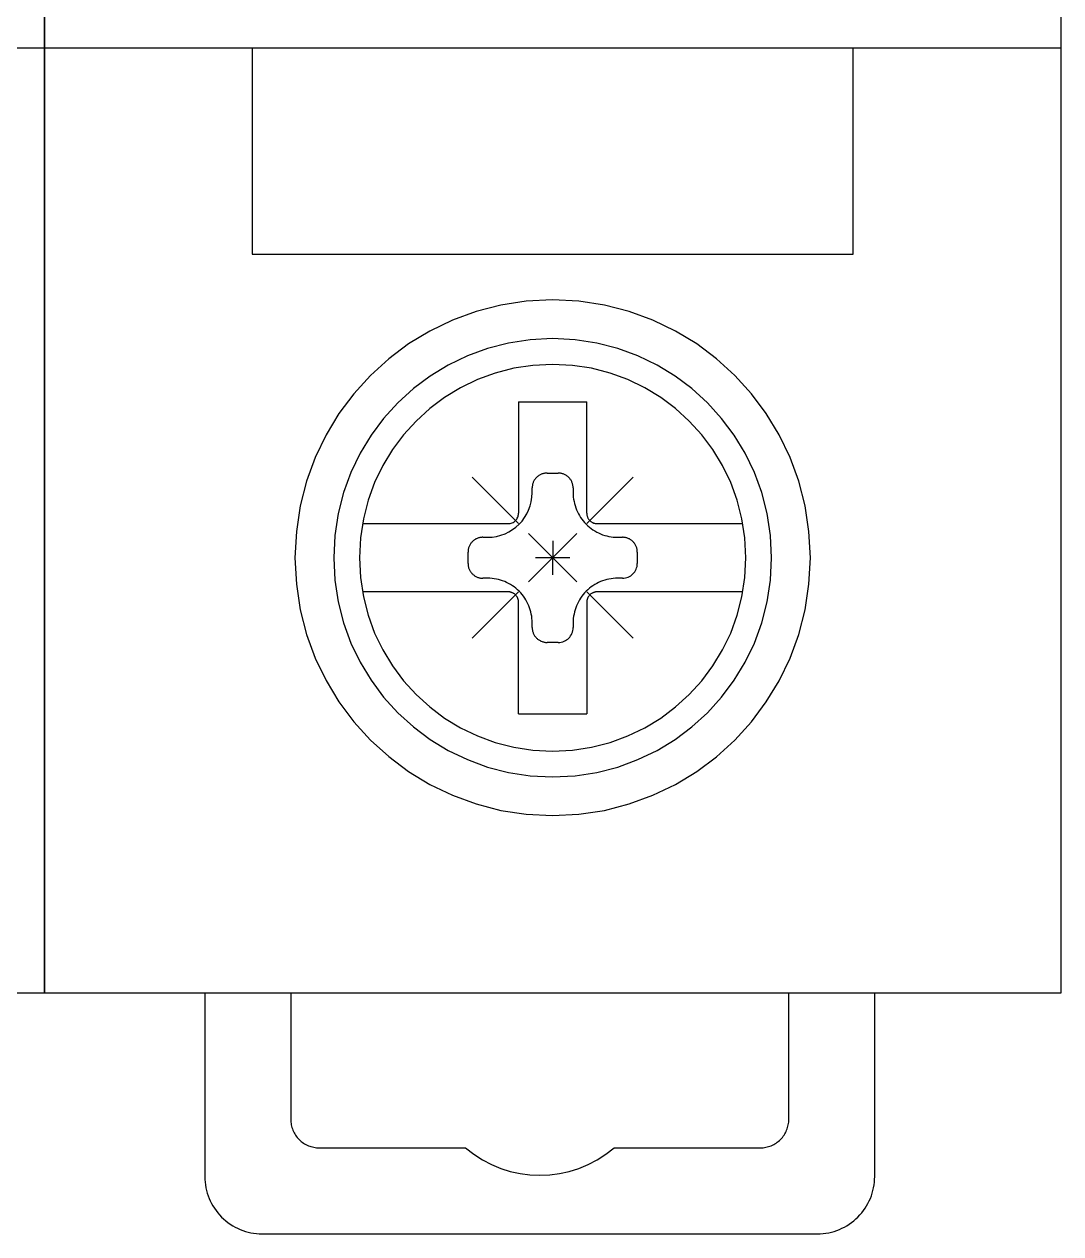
# Model space of a CAD drawing. Header units: millimetres. Extents: x 173893 to 258446, y -176540 to -123824.
# Drawn here: x 197213.62 to 197231.95, y -139324.39 to -139303.02 of the extents above; entities that cross this region are included whole.
import ezdxf

# ---------------------------------------------------------------- set-up
doc = ezdxf.new("R2010")
doc.units = ezdxf.units.MM
doc.header["$LTSCALE"] = 3

msp = doc.modelspace()

# ---------------------------------------------------------------- linework, layer by layer
for p, q in [((197213.981, -139240.659), (197213.981, -139320.141)), ((197213.981, -139320.141), (197213.981, -139240.659)), ((197231.953, -139240.659), (197231.953, -139320.141)), ((197196.009, -139303.435), (197213.981, -139303.435)), ((197213.981, -139303.435), (197231.953, -139303.435)), ((197217.652, -139303.435), (197217.652, -139307.08)), ((197228.283, -139307.08), (197228.283, -139303.435)), ((197217.652, -139307.08), (197228.283, -139307.08)), ((197222.049, -139307.982), (197221.612, -139308.094)), ((197222.501, -139307.913), (197222.049, -139307.982)), ((197222.967, -139307.89), (197222.501, -139307.913)), ((197223.433, -139307.913), (197222.967, -139307.89)), ((197222.967, -139307.89), (197222.967, -139307.89)), ((197223.886, -139307.982), (197223.433, -139307.913)), ((197224.322, -139308.094), (197223.886, -139307.982)), ((197221.612, -139308.094), (197221.194, -139308.248)), ((197224.741, -139308.248), (197224.322, -139308.094)), ((197220.795, -139308.439), (197220.42, -139308.668)), ((197221.194, -139308.248), (197220.795, -139308.439)), ((197225.139, -139308.439), (197224.741, -139308.248)), ((197225.515, -139308.668), (197225.139, -139308.439)), ((197222.187, -139308.652), (197221.816, -139308.747)), ((197222.571, -139308.593), (197222.187, -139308.652)), ((197222.967, -139308.573), (197222.571, -139308.593)), ((197223.363, -139308.593), (197222.967, -139308.573)), ((197222.967, -139308.573), (197222.967, -139308.573)), ((197223.748, -139308.652), (197223.363, -139308.593)), ((197224.119, -139308.747), (197223.748, -139308.652)), ((197220.42, -139308.668), (197220.069, -139308.93)), ((197221.816, -139308.747), (197221.46, -139308.877)), ((197224.475, -139308.877), (197224.119, -139308.747)), ((197225.865, -139308.93), (197225.515, -139308.668)), ((197220.069, -139308.93), (197219.746, -139309.224)), ((197221.121, -139309.04), (197220.802, -139309.234)), ((197221.46, -139308.877), (197221.121, -139309.04)), ((197222.618, -139309.046), (197222.279, -139309.098)), ((197222.967, -139309.029), (197222.618, -139309.046)), ((197223.317, -139309.046), (197222.967, -139309.029)), ((197222.967, -139309.029), (197222.967, -139309.029)), ((197223.656, -139309.098), (197223.317, -139309.046)), ((197224.813, -139309.04), (197224.475, -139308.877)), ((197225.133, -139309.234), (197224.813, -139309.04)), ((197226.189, -139309.224), (197225.865, -139308.93)), ((197219.746, -139309.224), (197219.451, -139309.548)), ((197220.802, -139309.234), (197220.504, -139309.457)), ((197221.637, -139309.297), (197221.338, -139309.441)), ((197221.951, -139309.182), (197221.637, -139309.297)), ((197222.279, -139309.098), (197221.951, -139309.182)), ((197223.983, -139309.182), (197223.656, -139309.098)), ((197224.297, -139309.297), (197223.983, -139309.182)), ((197224.596, -139309.441), (197224.297, -139309.297)), ((197225.431, -139309.457), (197225.133, -139309.234)), ((197226.483, -139309.548), (197226.189, -139309.224)), ((197220.504, -139309.457), (197220.229, -139309.707)), ((197221.338, -139309.441), (197221.057, -139309.612)), ((197224.878, -139309.612), (197224.596, -139309.441)), ((197225.706, -139309.707), (197225.431, -139309.457)), ((197219.451, -139309.548), (197219.189, -139309.898)), ((197220.229, -139309.707), (197219.979, -139309.982)), ((197221.057, -139309.612), (197220.794, -139309.809)), ((197222.364, -139309.688), (197222.364, -139311.66)), ((197222.364, -139309.688), (197223.571, -139309.688)), ((197223.571, -139311.66), (197223.571, -139309.688)), ((197225.141, -139309.809), (197224.878, -139309.612)), ((197225.956, -139309.982), (197225.706, -139309.707)), ((197226.745, -139309.898), (197226.483, -139309.548)), ((197219.189, -139309.898), (197218.961, -139310.274)), ((197220.794, -139309.809), (197220.551, -139310.03)), ((197225.384, -139310.03), (197225.141, -139309.809)), ((197226.974, -139310.274), (197226.745, -139309.898)), ((197219.979, -139309.982), (197219.756, -139310.28)), ((197220.551, -139310.03), (197220.33, -139310.272)), ((197225.604, -139310.272), (197225.384, -139310.03)), ((197226.179, -139310.28), (197225.956, -139309.982)), ((197218.961, -139310.274), (197218.769, -139310.672)), ((197219.756, -139310.28), (197219.562, -139310.6)), ((197220.33, -139310.272), (197220.134, -139310.535)), ((197225.801, -139310.535), (197225.604, -139310.272)), ((197226.373, -139310.6), (197226.179, -139310.28)), ((197227.166, -139310.672), (197226.974, -139310.274)), ((197220.134, -139310.535), (197219.963, -139310.817)), ((197225.972, -139310.817), (197225.801, -139310.535)), ((197218.769, -139310.672), (197218.616, -139311.091)), ((197219.562, -139310.6), (197219.399, -139310.938)), ((197226.536, -139310.938), (197226.373, -139310.6)), ((197227.319, -139311.091), (197227.166, -139310.672)), ((197219.399, -139310.938), (197219.269, -139311.294)), ((197219.963, -139310.817), (197219.819, -139311.116)), ((197222.712, -139311.001), (197222.702, -139311.009)), ((197222.722, -139310.993), (197222.712, -139311.001)), ((197222.733, -139310.986), (197222.722, -139310.993)), ((197222.744, -139310.98), (197222.733, -139310.986)), ((197222.756, -139310.974), (197222.744, -139310.98)), ((197222.767, -139310.969), (197222.756, -139310.974)), ((197222.779, -139310.964), (197222.767, -139310.969)), ((197222.792, -139310.961), (197222.779, -139310.964)), ((197222.804, -139310.957), (197222.792, -139310.961)), ((197222.816, -139310.954), (197222.804, -139310.957)), ((197222.829, -139310.952), (197222.816, -139310.954)), ((197222.842, -139310.951), (197222.829, -139310.952)), ((197222.855, -139310.95), (197222.842, -139310.951)), ((197222.868, -139310.949), (197222.855, -139310.95)), ((197222.868, -139310.949), (197222.868, -139310.949)), ((197222.868, -139310.949), (197223.067, -139310.949)), ((197223.08, -139310.95), (197223.067, -139310.949)), ((197223.093, -139310.951), (197223.08, -139310.95)), ((197223.106, -139310.952), (197223.093, -139310.951)), ((197223.118, -139310.954), (197223.106, -139310.952)), ((197223.131, -139310.957), (197223.118, -139310.954)), ((197223.143, -139310.961), (197223.131, -139310.957)), ((197223.155, -139310.964), (197223.143, -139310.961)), ((197223.167, -139310.969), (197223.155, -139310.964)), ((197223.179, -139310.974), (197223.167, -139310.969)), ((197223.191, -139310.98), (197223.179, -139310.974)), ((197223.202, -139310.986), (197223.191, -139310.98)), ((197223.213, -139310.993), (197223.202, -139310.986)), ((197223.223, -139311.001), (197223.213, -139310.993)), ((197223.233, -139311.009), (197223.223, -139311.001)), ((197226.116, -139311.116), (197225.972, -139310.817)), ((197226.666, -139311.294), (197226.536, -139310.938)), ((197218.616, -139311.091), (197218.504, -139311.528)), ((197219.819, -139311.116), (197219.704, -139311.43)), ((197221.545, -139311.023), (197222.364, -139311.842)), ((197222.606, -139311.199), (197222.605, -139311.212)), ((197222.605, -139311.296), (197222.605, -139311.212)), ((197222.607, -139311.186), (197222.606, -139311.199)), ((197222.608, -139311.173), (197222.607, -139311.186)), ((197222.61, -139311.16), (197222.608, -139311.173)), ((197222.613, -139311.148), (197222.61, -139311.16)), ((197222.617, -139311.135), (197222.613, -139311.148)), ((197222.621, -139311.123), (197222.617, -139311.135)), ((197222.625, -139311.111), (197222.621, -139311.123)), ((197222.63, -139311.099), (197222.625, -139311.111)), ((197222.636, -139311.088), (197222.63, -139311.099)), ((197222.642, -139311.077), (197222.636, -139311.088)), ((197222.649, -139311.066), (197222.642, -139311.077)), ((197222.657, -139311.055), (197222.649, -139311.066)), ((197222.665, -139311.045), (197222.657, -139311.055)), ((197222.673, -139311.036), (197222.665, -139311.045)), ((197222.682, -139311.026), (197222.673, -139311.036)), ((197222.692, -139311.017), (197222.682, -139311.026)), ((197222.682, -139311.026), (197222.682, -139311.026)), ((197222.702, -139311.009), (197222.692, -139311.017)), ((197223.243, -139311.017), (197223.233, -139311.009)), ((197223.253, -139311.026), (197223.243, -139311.017)), ((197223.262, -139311.036), (197223.253, -139311.026)), ((197223.253, -139311.026), (197223.253, -139311.026)), ((197223.27, -139311.045), (197223.262, -139311.036)), ((197223.278, -139311.055), (197223.27, -139311.045)), ((197223.285, -139311.066), (197223.278, -139311.055)), ((197223.292, -139311.077), (197223.285, -139311.066)), ((197223.298, -139311.088), (197223.292, -139311.077)), ((197223.304, -139311.099), (197223.298, -139311.088)), ((197223.309, -139311.111), (197223.304, -139311.099)), ((197223.314, -139311.123), (197223.309, -139311.111)), ((197223.318, -139311.135), (197223.314, -139311.123)), ((197223.321, -139311.148), (197223.318, -139311.135)), ((197223.324, -139311.16), (197223.321, -139311.148)), ((197223.326, -139311.173), (197223.324, -139311.16)), ((197223.328, -139311.186), (197223.326, -139311.173)), ((197223.329, -139311.199), (197223.328, -139311.186)), ((197223.33, -139311.212), (197223.329, -139311.199)), ((197223.33, -139311.212), (197223.33, -139311.296)), ((197223.33, -139311.212), (197223.33, -139311.212)), ((197223.571, -139311.842), (197224.39, -139311.023)), ((197226.231, -139311.43), (197226.116, -139311.116)), ((197227.431, -139311.528), (197227.319, -139311.091)), ((197219.269, -139311.294), (197219.173, -139311.665)), ((197219.704, -139311.43), (197219.62, -139311.757)), ((197222.589, -139311.455), (197222.601, -139311.377)), ((197222.601, -139311.377), (197222.605, -139311.296)), ((197223.33, -139311.296), (197223.33, -139311.296)), ((197223.33, -139311.296), (197223.33, -139311.335)), ((197223.33, -139311.335), (197223.333, -139311.374)), ((197223.333, -139311.374), (197223.338, -139311.413)), ((197223.338, -139311.413), (197223.345, -139311.451)), ((197226.315, -139311.757), (197226.231, -139311.43)), ((197226.762, -139311.665), (197226.666, -139311.294)), ((197218.504, -139311.528), (197218.435, -139311.98)), ((197222.51, -139311.672), (197222.543, -139311.603)), ((197222.543, -139311.603), (197222.57, -139311.53)), ((197222.57, -139311.53), (197222.589, -139311.455)), ((197223.345, -139311.451), (197223.353, -139311.488)), ((197223.353, -139311.488), (197223.363, -139311.525)), ((197223.363, -139311.525), (197223.375, -139311.562)), ((197223.375, -139311.562), (197223.389, -139311.598)), ((197223.389, -139311.598), (197223.405, -139311.633)), ((197223.405, -139311.633), (197223.422, -139311.667)), ((197227.5, -139311.98), (197227.431, -139311.528)), ((197219.173, -139311.665), (197219.115, -139312.05)), ((197219.62, -139311.757), (197219.568, -139312.096)), ((197219.604, -139311.842), (197222.182, -139311.842)), ((197222.182, -139311.842), (197222.2, -139311.841)), ((197222.182, -139311.842), (197222.182, -139311.842)), ((197222.2, -139311.841), (197222.218, -139311.839)), ((197222.218, -139311.839), (197222.236, -139311.834)), ((197222.236, -139311.834), (197222.253, -139311.828)), ((197222.253, -139311.828), (197222.268, -139311.82)), ((197222.268, -139311.82), (197222.284, -139311.811)), ((197222.284, -139311.811), (197222.298, -139311.801)), ((197222.298, -139311.801), (197222.311, -139311.789)), ((197222.311, -139311.789), (197222.322, -139311.776)), ((197222.319, -139311.904), (197222.375, -139311.853)), ((197222.322, -139311.776), (197222.333, -139311.762)), ((197222.333, -139311.762), (197222.342, -139311.747)), ((197222.342, -139311.747), (197222.35, -139311.731)), ((197222.35, -139311.731), (197222.356, -139311.714)), ((197222.356, -139311.714), (197222.36, -139311.697)), ((197222.36, -139311.697), (197222.363, -139311.679)), ((197222.363, -139311.679), (197222.364, -139311.66)), ((197222.375, -139311.853), (197222.426, -139311.797)), ((197222.426, -139311.797), (197222.471, -139311.737)), ((197222.471, -139311.737), (197222.51, -139311.672)), ((197223.422, -139311.667), (197223.441, -139311.7)), ((197223.441, -139311.7), (197223.462, -139311.733)), ((197223.462, -139311.733), (197223.484, -139311.765)), ((197223.484, -139311.765), (197223.508, -139311.795)), ((197223.508, -139311.795), (197223.533, -139311.825)), ((197223.533, -139311.825), (197223.56, -139311.853)), ((197223.56, -139311.853), (197223.56, -139311.853)), ((197223.56, -139311.853), (197223.588, -139311.88)), ((197223.571, -139311.66), (197223.571, -139311.66)), ((197223.571, -139311.66), (197223.571, -139311.669)), ((197223.571, -139311.669), (197223.572, -139311.678)), ((197223.572, -139311.678), (197223.573, -139311.687)), ((197223.573, -139311.687), (197223.574, -139311.696)), ((197223.574, -139311.696), (197223.576, -139311.704)), ((197223.576, -139311.704), (197223.578, -139311.713)), ((197223.578, -139311.713), (197223.581, -139311.721)), ((197223.581, -139311.721), (197223.585, -139311.73)), ((197223.585, -139311.73), (197223.588, -139311.738)), ((197223.588, -139311.738), (197223.592, -139311.746)), ((197223.592, -139311.746), (197223.596, -139311.753)), ((197223.596, -139311.753), (197223.601, -139311.761)), ((197223.601, -139311.761), (197223.606, -139311.768)), ((197223.606, -139311.768), (197223.612, -139311.775)), ((197223.612, -139311.775), (197223.618, -139311.782)), ((197223.618, -139311.782), (197223.624, -139311.789)), ((197223.624, -139311.789), (197223.624, -139311.789)), ((197223.624, -139311.789), (197223.631, -139311.795)), ((197223.631, -139311.795), (197223.637, -139311.801)), ((197223.637, -139311.801), (197223.644, -139311.806)), ((197223.644, -139311.806), (197223.652, -139311.812)), ((197223.652, -139311.812), (197223.659, -139311.816)), ((197223.659, -139311.816), (197223.667, -139311.821)), ((197223.667, -139311.821), (197223.675, -139311.825)), ((197223.675, -139311.825), (197223.683, -139311.828)), ((197223.683, -139311.828), (197223.691, -139311.832)), ((197223.691, -139311.832), (197223.7, -139311.834)), ((197223.7, -139311.834), (197223.708, -139311.837)), ((197223.708, -139311.837), (197223.717, -139311.839)), ((197223.717, -139311.839), (197223.726, -139311.84)), ((197223.726, -139311.84), (197223.735, -139311.841)), ((197223.735, -139311.841), (197223.744, -139311.842)), ((197223.744, -139311.842), (197223.753, -139311.842)), ((197223.753, -139311.842), (197226.331, -139311.842)), ((197226.367, -139312.096), (197226.315, -139311.757)), ((197226.82, -139312.05), (197226.762, -139311.665)), ((197218.435, -139311.98), (197218.411, -139312.446)), ((197219.115, -139312.05), (197219.095, -139312.446)), ((197221.898, -139312.08), (197221.977, -139312.068)), ((197221.977, -139312.068), (197222.052, -139312.048)), ((197222.052, -139312.048), (197222.125, -139312.022)), ((197222.125, -139312.022), (197222.193, -139311.989)), ((197222.193, -139311.989), (197222.258, -139311.949)), ((197222.258, -139311.949), (197222.319, -139311.904)), ((197222.541, -139312.873), (197223.394, -139312.019)), ((197222.541, -139312.019), (197223.394, -139312.873)), ((197223.588, -139311.88), (197223.618, -139311.905)), ((197223.618, -139311.905), (197223.648, -139311.929)), ((197223.648, -139311.929), (197223.68, -139311.951)), ((197223.68, -139311.951), (197223.712, -139311.972)), ((197223.712, -139311.972), (197223.746, -139311.991)), ((197223.746, -139311.991), (197223.78, -139312.008)), ((197223.78, -139312.008), (197223.815, -139312.024)), ((197223.815, -139312.024), (197223.851, -139312.038)), ((197223.851, -139312.038), (197223.888, -139312.05)), ((197223.888, -139312.05), (197223.925, -139312.06)), ((197223.925, -139312.06), (197223.962, -139312.068)), ((197223.962, -139312.068), (197224, -139312.075)), ((197224, -139312.075), (197224.039, -139312.08)), ((197226.84, -139312.446), (197226.82, -139312.05)), ((197227.524, -139312.446), (197227.5, -139311.98)), ((197219.568, -139312.096), (197219.55, -139312.446)), ((197221.479, -139312.282), (197221.476, -139312.295)), ((197221.482, -139312.27), (197221.479, -139312.282)), ((197221.486, -139312.258), (197221.482, -139312.27)), ((197221.491, -139312.246), (197221.486, -139312.258)), ((197221.496, -139312.234), (197221.491, -139312.246)), ((197221.502, -139312.222), (197221.496, -139312.234)), ((197221.508, -139312.211), (197221.502, -139312.222)), ((197221.515, -139312.2), (197221.508, -139312.211)), ((197221.522, -139312.19), (197221.515, -139312.2)), ((197221.53, -139312.18), (197221.522, -139312.19)), ((197221.539, -139312.17), (197221.53, -139312.18)), ((197221.548, -139312.161), (197221.539, -139312.17)), ((197221.557, -139312.152), (197221.548, -139312.161)), ((197221.548, -139312.161), (197221.548, -139312.161)), ((197221.567, -139312.143), (197221.557, -139312.152)), ((197221.577, -139312.135), (197221.567, -139312.143)), ((197221.588, -139312.128), (197221.577, -139312.135)), ((197221.598, -139312.121), (197221.588, -139312.128)), ((197221.61, -139312.114), (197221.598, -139312.121)), ((197221.621, -139312.109), (197221.61, -139312.114)), ((197221.633, -139312.104), (197221.621, -139312.109)), ((197221.645, -139312.099), (197221.633, -139312.104)), ((197221.657, -139312.095), (197221.645, -139312.099)), ((197221.669, -139312.091), (197221.657, -139312.095)), ((197221.682, -139312.089), (197221.669, -139312.091)), ((197221.694, -139312.086), (197221.682, -139312.089)), ((197221.707, -139312.085), (197221.694, -139312.086)), ((197221.72, -139312.084), (197221.707, -139312.085)), ((197221.733, -139312.084), (197221.72, -139312.084)), ((197221.733, -139312.084), (197221.818, -139312.084)), ((197221.733, -139312.084), (197221.733, -139312.084)), ((197221.818, -139312.084), (197221.898, -139312.08)), ((197221.818, -139312.084), (197221.818, -139312.084)), ((197222.968, -139312.144), (197222.967, -139312.748)), ((197224.039, -139312.08), (197224.078, -139312.083)), ((197224.078, -139312.083), (197224.117, -139312.084)), ((197224.117, -139312.084), (197224.202, -139312.084)), ((197224.214, -139312.084), (197224.202, -139312.084)), ((197224.227, -139312.085), (197224.214, -139312.084)), ((197224.24, -139312.086), (197224.227, -139312.085)), ((197224.253, -139312.089), (197224.24, -139312.086)), ((197224.265, -139312.091), (197224.253, -139312.089)), ((197224.278, -139312.095), (197224.265, -139312.091)), ((197224.29, -139312.099), (197224.278, -139312.095)), ((197224.302, -139312.104), (197224.29, -139312.099)), ((197224.314, -139312.109), (197224.302, -139312.104)), ((197224.325, -139312.114), (197224.314, -139312.109)), ((197224.336, -139312.121), (197224.325, -139312.114)), ((197224.347, -139312.128), (197224.336, -139312.121)), ((197224.358, -139312.135), (197224.347, -139312.128)), ((197224.368, -139312.143), (197224.358, -139312.135)), ((197224.378, -139312.152), (197224.368, -139312.143)), ((197224.387, -139312.161), (197224.378, -139312.152)), ((197224.396, -139312.17), (197224.387, -139312.161)), ((197224.387, -139312.161), (197224.387, -139312.161)), ((197224.404, -139312.18), (197224.396, -139312.17)), ((197224.412, -139312.19), (197224.404, -139312.18)), ((197224.42, -139312.2), (197224.412, -139312.19)), ((197224.427, -139312.211), (197224.42, -139312.2)), ((197224.433, -139312.222), (197224.427, -139312.211)), ((197224.439, -139312.234), (197224.433, -139312.222)), ((197224.444, -139312.246), (197224.439, -139312.234)), ((197224.449, -139312.258), (197224.444, -139312.246)), ((197224.453, -139312.27), (197224.449, -139312.258)), ((197224.456, -139312.282), (197224.453, -139312.27)), ((197224.459, -139312.295), (197224.456, -139312.282)), ((197226.385, -139312.446), (197226.367, -139312.096)), ((197218.411, -139312.446), (197218.411, -139312.446)), ((197218.411, -139312.446), (197218.435, -139312.912)), ((197219.095, -139312.446), (197219.095, -139312.446)), ((197219.095, -139312.446), (197219.115, -139312.842)), ((197219.55, -139312.446), (197219.55, -139312.446)), ((197219.55, -139312.446), (197219.568, -139312.795)), ((197221.472, -139312.32), (197221.471, -139312.333)), ((197221.471, -139312.333), (197221.471, -139312.346)), ((197221.471, -139312.546), (197221.471, -139312.346)), ((197221.474, -139312.307), (197221.472, -139312.32)), ((197221.476, -139312.295), (197221.474, -139312.307)), ((197223.269, -139312.446), (197222.666, -139312.446)), ((197224.461, -139312.307), (197224.459, -139312.295)), ((197224.463, -139312.32), (197224.461, -139312.307)), ((197224.464, -139312.333), (197224.463, -139312.32)), ((197224.464, -139312.346), (197224.464, -139312.333)), ((197224.464, -139312.346), (197224.464, -139312.346)), ((197224.464, -139312.346), (197224.464, -139312.546)), ((197226.367, -139312.795), (197226.385, -139312.446)), ((197226.385, -139312.446), (197226.385, -139312.446)), ((197226.82, -139312.842), (197226.84, -139312.446)), ((197226.84, -139312.446), (197226.84, -139312.446)), ((197227.5, -139312.912), (197227.524, -139312.446)), ((197227.524, -139312.446), (197227.524, -139312.446)), ((197221.471, -139312.546), (197221.471, -139312.546)), ((197221.471, -139312.546), (197221.471, -139312.559)), ((197221.471, -139312.559), (197221.472, -139312.572)), ((197221.472, -139312.572), (197221.474, -139312.584)), ((197221.474, -139312.584), (197221.476, -139312.597)), ((197221.476, -139312.597), (197221.479, -139312.609)), ((197221.479, -139312.609), (197221.482, -139312.622)), ((197221.482, -139312.622), (197221.486, -139312.634)), ((197221.486, -139312.634), (197221.491, -139312.646)), ((197221.491, -139312.646), (197221.496, -139312.658)), ((197221.496, -139312.658), (197221.502, -139312.669)), ((197221.502, -139312.669), (197221.508, -139312.68)), ((197221.508, -139312.68), (197221.515, -139312.691)), ((197221.515, -139312.691), (197221.522, -139312.702)), ((197221.522, -139312.702), (197221.53, -139312.712)), ((197221.53, -139312.712), (197221.539, -139312.722)), ((197224.387, -139312.731), (197224.404, -139312.712)), ((197224.404, -139312.712), (197224.419, -139312.692)), ((197224.419, -139312.692), (197224.432, -139312.671)), ((197224.432, -139312.671), (197224.443, -139312.648)), ((197224.443, -139312.648), (197224.452, -139312.624)), ((197224.452, -139312.624), (197224.459, -139312.598)), ((197224.459, -139312.598), (197224.463, -139312.572)), ((197224.463, -139312.572), (197224.464, -139312.546)), ((197218.435, -139312.912), (197218.504, -139313.364)), ((197219.115, -139312.842), (197219.173, -139313.226)), ((197219.568, -139312.795), (197219.62, -139313.135)), ((197221.539, -139312.722), (197221.548, -139312.731)), ((197221.548, -139312.731), (197221.548, -139312.731)), ((197221.548, -139312.731), (197221.557, -139312.74)), ((197221.557, -139312.74), (197221.567, -139312.749)), ((197221.567, -139312.749), (197221.577, -139312.756)), ((197221.577, -139312.756), (197221.588, -139312.764)), ((197221.588, -139312.764), (197221.598, -139312.771)), ((197221.598, -139312.771), (197221.61, -139312.777)), ((197221.61, -139312.777), (197221.621, -139312.783)), ((197221.621, -139312.783), (197221.633, -139312.788)), ((197221.633, -139312.788), (197221.645, -139312.793)), ((197221.645, -139312.793), (197221.657, -139312.797)), ((197221.657, -139312.797), (197221.669, -139312.8)), ((197221.669, -139312.8), (197221.682, -139312.803)), ((197221.682, -139312.803), (197221.694, -139312.805)), ((197221.694, -139312.805), (197221.707, -139312.807)), ((197221.707, -139312.807), (197221.72, -139312.808)), ((197221.72, -139312.808), (197221.733, -139312.808)), ((197221.818, -139312.808), (197221.733, -139312.808)), ((197221.857, -139312.809), (197221.818, -139312.808)), ((197221.896, -139312.812), (197221.857, -139312.809)), ((197221.934, -139312.817), (197221.896, -139312.812)), ((197221.972, -139312.823), (197221.934, -139312.817)), ((197222.01, -139312.832), (197221.972, -139312.823)), ((197222.047, -139312.842), (197222.01, -139312.832)), ((197222.083, -139312.854), (197222.047, -139312.842)), ((197222.119, -139312.868), (197222.083, -139312.854)), ((197222.154, -139312.883), (197222.119, -139312.868)), ((197222.189, -139312.901), (197222.154, -139312.883)), ((197222.222, -139312.92), (197222.189, -139312.901)), ((197222.255, -139312.94), (197222.222, -139312.92)), ((197223.712, -139312.92), (197223.68, -139312.94)), ((197223.746, -139312.901), (197223.712, -139312.92)), ((197223.78, -139312.883), (197223.746, -139312.901)), ((197223.815, -139312.868), (197223.78, -139312.883)), ((197223.851, -139312.854), (197223.815, -139312.868)), ((197223.888, -139312.842), (197223.851, -139312.854)), ((197223.925, -139312.832), (197223.888, -139312.842)), ((197223.962, -139312.823), (197223.925, -139312.832)), ((197224, -139312.817), (197223.962, -139312.823)), ((197224.039, -139312.812), (197224, -139312.817)), ((197224.078, -139312.809), (197224.039, -139312.812)), ((197224.117, -139312.808), (197224.078, -139312.809)), ((197224.202, -139312.808), (197224.117, -139312.808)), ((197224.117, -139312.808), (197224.117, -139312.808)), ((197224.202, -139312.808), (197224.228, -139312.807)), ((197224.202, -139312.808), (197224.202, -139312.808)), ((197224.228, -139312.807), (197224.254, -139312.803)), ((197224.254, -139312.803), (197224.279, -139312.796)), ((197224.279, -139312.796), (197224.304, -139312.787)), ((197224.304, -139312.787), (197224.326, -139312.776)), ((197224.326, -139312.776), (197224.348, -139312.763)), ((197224.348, -139312.763), (197224.368, -139312.748)), ((197224.368, -139312.748), (197224.387, -139312.731)), ((197226.315, -139313.135), (197226.367, -139312.795)), ((197226.762, -139313.226), (197226.82, -139312.842)), ((197227.431, -139313.364), (197227.5, -139312.912)), ((197222.182, -139313.05), (197219.604, -139313.05)), ((197219.62, -139313.135), (197219.704, -139313.462)), ((197221.545, -139313.869), (197222.364, -139313.05)), ((197222.191, -139313.05), (197222.182, -139313.05)), ((197222.2, -139313.05), (197222.191, -139313.05)), ((197222.208, -139313.051), (197222.2, -139313.05)), ((197222.217, -139313.053), (197222.208, -139313.051)), ((197222.226, -139313.055), (197222.217, -139313.053)), ((197222.235, -139313.057), (197222.226, -139313.055)), ((197222.243, -139313.06), (197222.235, -139313.057)), ((197222.252, -139313.063), (197222.243, -139313.06)), ((197222.259, -139313.067), (197222.252, -139313.063)), ((197222.286, -139312.962), (197222.255, -139312.94)), ((197222.267, -139313.071), (197222.259, -139313.067)), ((197222.275, -139313.075), (197222.267, -139313.071)), ((197222.283, -139313.08), (197222.275, -139313.075)), ((197222.29, -139313.085), (197222.283, -139313.08)), ((197222.317, -139312.986), (197222.286, -139312.962)), ((197222.297, -139313.091), (197222.29, -139313.085)), ((197222.304, -139313.097), (197222.297, -139313.091)), ((197222.311, -139313.103), (197222.304, -139313.097)), ((197222.317, -139313.109), (197222.311, -139313.103)), ((197222.311, -139313.103), (197222.311, -139313.103)), ((197222.346, -139313.012), (197222.317, -139312.986)), ((197222.323, -139313.116), (197222.317, -139313.109)), ((197222.328, -139313.123), (197222.323, -139313.116)), ((197222.333, -139313.131), (197222.328, -139313.123)), ((197222.338, -139313.138), (197222.333, -139313.131)), ((197222.343, -139313.146), (197222.338, -139313.138)), ((197222.375, -139313.039), (197222.346, -139313.012)), ((197222.402, -139313.067), (197222.375, -139313.039)), ((197222.375, -139313.039), (197222.375, -139313.039)), ((197222.427, -139313.096), (197222.402, -139313.067)), ((197222.451, -139313.127), (197222.427, -139313.096)), ((197222.473, -139313.159), (197222.451, -139313.127)), ((197223.484, -139313.127), (197223.462, -139313.159)), ((197223.508, -139313.096), (197223.484, -139313.127)), ((197223.533, -139313.067), (197223.508, -139313.096)), ((197223.56, -139313.039), (197223.533, -139313.067)), ((197223.588, -139313.012), (197223.56, -139313.039)), ((197223.56, -139313.039), (197223.56, -139313.039)), ((197223.571, -139313.05), (197224.39, -139313.869)), ((197223.618, -139312.986), (197223.588, -139313.012)), ((197223.596, -139313.138), (197223.592, -139313.146)), ((197223.601, -139313.131), (197223.596, -139313.138)), ((197223.606, -139313.123), (197223.601, -139313.131)), ((197223.612, -139313.116), (197223.606, -139313.123)), ((197223.618, -139313.109), (197223.612, -139313.116)), ((197223.648, -139312.962), (197223.618, -139312.986)), ((197223.624, -139313.103), (197223.618, -139313.109)), ((197223.631, -139313.097), (197223.624, -139313.103)), ((197223.624, -139313.103), (197223.624, -139313.103)), ((197223.637, -139313.091), (197223.631, -139313.097)), ((197223.644, -139313.085), (197223.637, -139313.091)), ((197223.652, -139313.08), (197223.644, -139313.085)), ((197223.68, -139312.94), (197223.648, -139312.962)), ((197223.659, -139313.075), (197223.652, -139313.08)), ((197223.667, -139313.071), (197223.659, -139313.075)), ((197223.675, -139313.067), (197223.667, -139313.071)), ((197223.683, -139313.063), (197223.675, -139313.067)), ((197223.691, -139313.06), (197223.683, -139313.063)), ((197223.7, -139313.057), (197223.691, -139313.06)), ((197223.708, -139313.055), (197223.7, -139313.057)), ((197223.717, -139313.053), (197223.708, -139313.055)), ((197223.726, -139313.051), (197223.717, -139313.053)), ((197223.735, -139313.05), (197223.726, -139313.051)), ((197223.744, -139313.05), (197223.735, -139313.05)), ((197223.753, -139313.05), (197223.744, -139313.05)), ((197223.753, -139313.05), (197223.753, -139313.05)), ((197226.331, -139313.05), (197223.753, -139313.05)), ((197226.231, -139313.462), (197226.315, -139313.135)), ((197219.173, -139313.226), (197219.269, -139313.597)), ((197222.347, -139313.154), (197222.343, -139313.146)), ((197222.35, -139313.162), (197222.347, -139313.154)), ((197222.353, -139313.17), (197222.35, -139313.162)), ((197222.356, -139313.179), (197222.353, -139313.17)), ((197222.358, -139313.187), (197222.356, -139313.179)), ((197222.361, -139313.196), (197222.358, -139313.187)), ((197222.362, -139313.205), (197222.361, -139313.196)), ((197222.363, -139313.214), (197222.362, -139313.205)), ((197222.364, -139313.223), (197222.363, -139313.214)), ((197222.364, -139313.232), (197222.364, -139313.223)), ((197222.364, -139313.232), (197222.364, -139313.232)), ((197222.364, -139315.204), (197222.364, -139313.232)), ((197222.494, -139313.191), (197222.473, -139313.159)), ((197222.513, -139313.225), (197222.494, -139313.191)), ((197222.53, -139313.259), (197222.513, -139313.225)), ((197222.545, -139313.294), (197222.53, -139313.259)), ((197222.559, -139313.33), (197222.545, -139313.294)), ((197222.571, -139313.366), (197222.559, -139313.33)), ((197223.375, -139313.33), (197223.363, -139313.366)), ((197223.389, -139313.294), (197223.375, -139313.33)), ((197223.405, -139313.259), (197223.389, -139313.294)), ((197223.422, -139313.225), (197223.405, -139313.259)), ((197223.441, -139313.191), (197223.422, -139313.225)), ((197223.462, -139313.159), (197223.441, -139313.191)), ((197223.572, -139313.214), (197223.571, -139313.223)), ((197223.571, -139313.223), (197223.571, -139313.232)), ((197223.571, -139313.232), (197223.571, -139315.204)), ((197223.573, -139313.205), (197223.572, -139313.214)), ((197223.574, -139313.196), (197223.573, -139313.205)), ((197223.576, -139313.187), (197223.574, -139313.196)), ((197223.578, -139313.179), (197223.576, -139313.187)), ((197223.581, -139313.17), (197223.578, -139313.179)), ((197223.585, -139313.162), (197223.581, -139313.17)), ((197223.588, -139313.154), (197223.585, -139313.162)), ((197223.592, -139313.146), (197223.588, -139313.154)), ((197226.666, -139313.597), (197226.762, -139313.226)), ((197218.504, -139313.364), (197218.616, -139313.801)), ((197219.704, -139313.462), (197219.819, -139313.776)), ((197222.581, -139313.403), (197222.571, -139313.366)), ((197222.59, -139313.441), (197222.581, -139313.403)), ((197222.597, -139313.479), (197222.59, -139313.441)), ((197222.602, -139313.517), (197222.597, -139313.479)), ((197222.604, -139313.556), (197222.602, -139313.517)), ((197222.605, -139313.595), (197222.604, -139313.556)), ((197223.333, -139313.517), (197223.33, -139313.556)), ((197223.33, -139313.556), (197223.33, -139313.595)), ((197223.338, -139313.479), (197223.333, -139313.517)), ((197223.345, -139313.441), (197223.338, -139313.479)), ((197223.353, -139313.403), (197223.345, -139313.441)), ((197223.363, -139313.366), (197223.353, -139313.403)), ((197226.116, -139313.776), (197226.231, -139313.462)), ((197227.319, -139313.801), (197227.431, -139313.364)), ((197219.269, -139313.597), (197219.399, -139313.953)), ((197219.819, -139313.776), (197219.963, -139314.075)), ((197222.605, -139313.68), (197222.605, -139313.595)), ((197222.605, -139313.595), (197222.605, -139313.595)), ((197222.605, -139313.68), (197222.605, -139313.68)), ((197222.605, -139313.68), (197222.606, -139313.693)), ((197222.606, -139313.693), (197222.607, -139313.706)), ((197222.607, -139313.706), (197222.608, -139313.719)), ((197222.608, -139313.719), (197222.61, -139313.731)), ((197222.61, -139313.731), (197222.613, -139313.744)), ((197222.613, -139313.744), (197222.617, -139313.756)), ((197222.617, -139313.756), (197222.621, -139313.768)), ((197222.621, -139313.768), (197222.625, -139313.78)), ((197222.625, -139313.78), (197222.63, -139313.792)), ((197223.298, -139313.805), (197223.309, -139313.782)), ((197223.309, -139313.782), (197223.318, -139313.758)), ((197223.318, -139313.758), (197223.324, -139313.733)), ((197223.324, -139313.733), (197223.328, -139313.707)), ((197223.328, -139313.707), (197223.33, -139313.68)), ((197223.33, -139313.595), (197223.33, -139313.68)), ((197225.972, -139314.075), (197226.116, -139313.776)), ((197226.536, -139313.953), (197226.666, -139313.597)), ((197218.616, -139313.801), (197218.769, -139314.219)), ((197219.399, -139313.953), (197219.562, -139314.292)), ((197222.63, -139313.792), (197222.636, -139313.803)), ((197222.636, -139313.803), (197222.642, -139313.815)), ((197222.642, -139313.815), (197222.649, -139313.826)), ((197222.649, -139313.826), (197222.657, -139313.836)), ((197222.657, -139313.836), (197222.665, -139313.846)), ((197222.665, -139313.846), (197222.673, -139313.856)), ((197222.673, -139313.856), (197222.682, -139313.866)), ((197222.682, -139313.866), (197222.682, -139313.866)), ((197222.682, -139313.866), (197222.692, -139313.874)), ((197222.692, -139313.874), (197222.702, -139313.883)), ((197222.702, -139313.883), (197222.712, -139313.891)), ((197222.712, -139313.891), (197222.722, -139313.898)), ((197222.722, -139313.898), (197222.733, -139313.905)), ((197222.733, -139313.905), (197222.744, -139313.911)), ((197222.744, -139313.911), (197222.756, -139313.917)), ((197222.756, -139313.917), (197222.767, -139313.922)), ((197222.767, -139313.922), (197222.779, -139313.927)), ((197222.779, -139313.927), (197222.792, -139313.931)), ((197222.792, -139313.931), (197222.804, -139313.934)), ((197222.804, -139313.934), (197222.816, -139313.937)), ((197222.816, -139313.937), (197222.829, -139313.939)), ((197222.829, -139313.939), (197222.842, -139313.941)), ((197222.842, -139313.941), (197222.855, -139313.942)), ((197222.855, -139313.942), (197222.868, -139313.942)), ((197223.067, -139313.942), (197222.868, -139313.942)), ((197223.067, -139313.942), (197223.094, -139313.941)), ((197223.067, -139313.942), (197223.067, -139313.942)), ((197223.094, -139313.941), (197223.12, -139313.937)), ((197223.12, -139313.937), (197223.145, -139313.93)), ((197223.145, -139313.93), (197223.169, -139313.922)), ((197223.169, -139313.922), (197223.192, -139313.911)), ((197223.192, -139313.911), (197223.214, -139313.897)), ((197223.214, -139313.897), (197223.234, -139313.882)), ((197223.234, -139313.882), (197223.253, -139313.866)), ((197223.253, -139313.866), (197223.269, -139313.847)), ((197223.269, -139313.847), (197223.285, -139313.827)), ((197223.285, -139313.827), (197223.298, -139313.805)), ((197226.373, -139314.292), (197226.536, -139313.953)), ((197227.166, -139314.219), (197227.319, -139313.801)), ((197219.963, -139314.075), (197220.134, -139314.356)), ((197225.801, -139314.356), (197225.972, -139314.075)), ((197218.769, -139314.219), (197218.961, -139314.617)), ((197219.562, -139314.292), (197219.756, -139314.611)), ((197220.134, -139314.356), (197220.33, -139314.62)), ((197225.604, -139314.62), (197225.801, -139314.356)), ((197226.179, -139314.611), (197226.373, -139314.292)), ((197226.974, -139314.618), (197227.166, -139314.219)), ((197218.961, -139314.617), (197219.189, -139314.993)), ((197219.756, -139314.611), (197219.979, -139314.909)), ((197220.33, -139314.62), (197220.551, -139314.862)), ((197225.384, -139314.862), (197225.604, -139314.62)), ((197225.956, -139314.909), (197226.179, -139314.611)), ((197226.745, -139314.993), (197226.974, -139314.618)), ((197219.189, -139314.993), (197219.451, -139315.344)), ((197219.979, -139314.909), (197220.229, -139315.184)), ((197220.551, -139314.862), (197220.794, -139315.083)), ((197225.141, -139315.083), (197225.384, -139314.862)), ((197225.706, -139315.184), (197225.956, -139314.909)), ((197226.483, -139315.344), (197226.745, -139314.993)), ((197220.229, -139315.184), (197220.504, -139315.434)), ((197220.794, -139315.083), (197221.057, -139315.279)), ((197221.057, -139315.279), (197221.338, -139315.451)), ((197222.364, -139315.204), (197223.571, -139315.204)), ((197224.596, -139315.451), (197224.878, -139315.279)), ((197224.878, -139315.279), (197225.141, -139315.083)), ((197225.431, -139315.434), (197225.706, -139315.184)), ((197219.451, -139315.344), (197219.746, -139315.668)), ((197220.504, -139315.434), (197220.802, -139315.657)), ((197221.338, -139315.451), (197221.637, -139315.595)), ((197224.297, -139315.595), (197224.596, -139315.451)), ((197225.133, -139315.657), (197225.431, -139315.434)), ((197226.189, -139315.668), (197226.483, -139315.344)), ((197219.746, -139315.668), (197220.069, -139315.961)), ((197220.802, -139315.657), (197221.121, -139315.851)), ((197221.637, -139315.595), (197221.951, -139315.709)), ((197221.951, -139315.709), (197222.279, -139315.794)), ((197223.656, -139315.794), (197223.983, -139315.709)), ((197223.983, -139315.709), (197224.297, -139315.595)), ((197224.813, -139315.851), (197225.133, -139315.657)), ((197225.865, -139315.962), (197226.189, -139315.668)), ((197221.121, -139315.851), (197221.46, -139316.014)), ((197222.279, -139315.794), (197222.618, -139315.845)), ((197222.618, -139315.845), (197222.967, -139315.863)), ((197222.967, -139315.863), (197223.317, -139315.845)), ((197222.967, -139315.863), (197222.967, -139315.863)), ((197223.317, -139315.845), (197223.656, -139315.794)), ((197224.475, -139316.014), (197224.813, -139315.851)), ((197220.069, -139315.961), (197220.42, -139316.224)), ((197221.46, -139316.014), (197221.816, -139316.145)), ((197224.119, -139316.145), (197224.475, -139316.014)), ((197225.515, -139316.224), (197225.865, -139315.962)), ((197220.42, -139316.224), (197220.795, -139316.452)), ((197221.816, -139316.145), (197222.187, -139316.24)), ((197222.187, -139316.24), (197222.571, -139316.299)), ((197222.571, -139316.299), (197222.967, -139316.319)), ((197222.967, -139316.319), (197223.363, -139316.299)), ((197222.967, -139316.319), (197222.967, -139316.319)), ((197223.363, -139316.299), (197223.748, -139316.24)), ((197223.748, -139316.24), (197224.119, -139316.145)), ((197225.139, -139316.452), (197225.515, -139316.224)), ((197220.795, -139316.452), (197221.194, -139316.644)), ((197224.741, -139316.644), (197225.139, -139316.452)), ((197221.194, -139316.644), (197221.612, -139316.797)), ((197224.322, -139316.797), (197224.741, -139316.644)), ((197221.612, -139316.797), (197222.049, -139316.91)), ((197222.049, -139316.91), (197222.501, -139316.979)), ((197222.501, -139316.979), (197222.967, -139317.002)), ((197222.967, -139317.002), (197223.433, -139316.979)), ((197223.433, -139316.979), (197223.886, -139316.91)), ((197223.886, -139316.91), (197224.322, -139316.797)), ((197222.967, -139317.002), (197222.967, -139317.002)), ((197213.981, -139320.141), (197196.009, -139320.141)), ((197231.953, -139320.141), (197213.981, -139320.141)), ((197216.817, -139320.141), (197216.817, -139323.381)), ((197218.335, -139320.141), (197218.335, -139322.369)), ((197227.144, -139322.369), (197227.144, -139320.141)), ((197228.663, -139323.381), (197228.663, -139320.141)), ((197218.335, -139322.369), (197218.335, -139322.369)), ((197218.335, -139322.369), (197218.336, -139322.393)), ((197218.336, -139322.393), (197218.338, -139322.418)), ((197218.338, -139322.418), (197218.341, -139322.443)), ((197218.341, -139322.443), (197218.345, -139322.468)), ((197218.345, -139322.468), (197218.35, -139322.492)), ((197218.35, -139322.492), (197218.357, -139322.516)), ((197218.357, -139322.516), (197218.365, -139322.539)), ((197218.365, -139322.539), (197218.374, -139322.562)), ((197227.105, -139322.562), (197227.114, -139322.539)), ((197227.114, -139322.539), (197227.122, -139322.516)), ((197227.122, -139322.516), (197227.129, -139322.492)), ((197227.129, -139322.492), (197227.134, -139322.468)), ((197227.134, -139322.468), (197227.138, -139322.443)), ((197227.138, -139322.443), (197227.141, -139322.418)), ((197227.141, -139322.418), (197227.143, -139322.393)), ((197227.143, -139322.393), (197227.144, -139322.369)), ((197218.374, -139322.562), (197218.384, -139322.585)), ((197218.384, -139322.585), (197218.395, -139322.607)), ((197218.395, -139322.607), (197218.407, -139322.628)), ((197218.407, -139322.628), (197218.42, -139322.649)), ((197218.42, -139322.649), (197218.434, -139322.669)), ((197218.434, -139322.669), (197218.45, -139322.689)), ((197218.45, -139322.689), (197218.466, -139322.708)), ((197218.466, -139322.708), (197218.484, -139322.726)), ((197218.484, -139322.726), (197218.484, -139322.726)), ((197218.484, -139322.726), (197218.502, -139322.744)), ((197218.502, -139322.744), (197218.521, -139322.76)), ((197218.521, -139322.76), (197218.54, -139322.775)), ((197226.939, -139322.775), (197226.958, -139322.76)), ((197226.958, -139322.76), (197226.977, -139322.744)), ((197226.977, -139322.744), (197226.996, -139322.726)), ((197226.996, -139322.726), (197227.013, -139322.708)), ((197226.996, -139322.726), (197226.996, -139322.726)), ((197227.013, -139322.708), (197227.029, -139322.689)), ((197227.029, -139322.689), (197227.044, -139322.669)), ((197227.044, -139322.669), (197227.059, -139322.649)), ((197227.059, -139322.649), (197227.072, -139322.628)), ((197227.072, -139322.628), (197227.084, -139322.607)), ((197227.084, -139322.607), (197227.095, -139322.585)), ((197227.095, -139322.585), (197227.105, -139322.562)), ((197218.54, -139322.775), (197218.561, -139322.79)), ((197218.561, -139322.79), (197218.581, -139322.803)), ((197218.581, -139322.803), (197218.603, -139322.815)), ((197218.603, -139322.815), (197218.625, -139322.826)), ((197218.625, -139322.826), (197218.648, -139322.836)), ((197218.648, -139322.836), (197218.671, -139322.845)), ((197218.671, -139322.845), (197218.694, -139322.853)), ((197218.694, -139322.853), (197218.718, -139322.859)), ((197218.718, -139322.859), (197218.742, -139322.865)), ((197218.742, -139322.865), (197218.767, -139322.869)), ((197218.767, -139322.869), (197218.791, -139322.872)), ((197218.791, -139322.872), (197218.816, -139322.874)), ((197218.816, -139322.874), (197218.842, -139322.875)), ((197218.842, -139322.875), (197221.426, -139322.875)), ((197221.426, -139322.875), (197221.426, -139322.875)), ((197221.426, -139322.875), (197221.572, -139322.988)), ((197223.907, -139322.988), (197224.054, -139322.875)), ((197224.054, -139322.875), (197226.638, -139322.875)), ((197226.638, -139322.875), (197226.663, -139322.874)), ((197226.638, -139322.875), (197226.638, -139322.875)), ((197226.663, -139322.874), (197226.688, -139322.872)), ((197226.688, -139322.872), (197226.712, -139322.869)), ((197226.712, -139322.869), (197226.737, -139322.865)), ((197226.737, -139322.865), (197226.761, -139322.859)), ((197226.761, -139322.859), (197226.785, -139322.853)), ((197226.785, -139322.853), (197226.808, -139322.845)), ((197226.808, -139322.845), (197226.831, -139322.836)), ((197226.831, -139322.836), (197226.854, -139322.826)), ((197226.854, -139322.826), (197226.876, -139322.815)), ((197226.876, -139322.815), (197226.898, -139322.803)), ((197226.898, -139322.803), (197226.919, -139322.79)), ((197226.919, -139322.79), (197226.939, -139322.775)), ((197221.572, -139322.988), (197221.725, -139323.086)), ((197221.725, -139323.086), (197221.884, -139323.17)), ((197221.884, -139323.17), (197222.049, -139323.238)), ((197223.43, -139323.238), (197223.595, -139323.17)), ((197223.595, -139323.17), (197223.754, -139323.086)), ((197223.754, -139323.086), (197223.907, -139322.988)), ((197216.817, -139323.381), (197216.817, -139323.381)), ((197216.817, -139323.381), (197216.818, -139323.431)), ((197222.049, -139323.238), (197222.218, -139323.291)), ((197222.218, -139323.291), (197222.39, -139323.329)), ((197222.39, -139323.329), (197222.564, -139323.351)), ((197222.564, -139323.351), (197222.74, -139323.359)), ((197222.74, -139323.359), (197222.915, -139323.351)), ((197222.915, -139323.351), (197223.089, -139323.329)), ((197223.089, -139323.329), (197223.261, -139323.291)), ((197223.261, -139323.291), (197223.43, -139323.238)), ((197228.661, -139323.431), (197228.663, -139323.381)), ((197216.818, -139323.431), (197216.821, -139323.481)), ((197216.821, -139323.481), (197216.827, -139323.53)), ((197216.827, -139323.53), (197216.836, -139323.579)), ((197216.836, -139323.579), (197216.847, -139323.628)), ((197228.632, -139323.628), (197228.643, -139323.579)), ((197228.643, -139323.579), (197228.651, -139323.53)), ((197228.651, -139323.53), (197228.658, -139323.481)), ((197228.658, -139323.481), (197228.661, -139323.431)), ((197216.847, -139323.628), (197216.86, -139323.675)), ((197216.86, -139323.675), (197216.876, -139323.722)), ((197216.876, -139323.722), (197216.894, -139323.768)), ((197216.894, -139323.768), (197216.913, -139323.813)), ((197216.913, -139323.813), (197216.936, -139323.858)), ((197228.543, -139323.858), (197228.566, -139323.813)), ((197228.566, -139323.813), (197228.586, -139323.768)), ((197228.586, -139323.768), (197228.603, -139323.722)), ((197228.603, -139323.722), (197228.619, -139323.675)), ((197228.619, -139323.675), (197228.632, -139323.628)), ((197216.936, -139323.858), (197216.96, -139323.901)), ((197216.96, -139323.901), (197216.987, -139323.943)), ((197216.987, -139323.943), (197217.015, -139323.983)), ((197217.015, -139323.983), (197217.046, -139324.023)), ((197217.046, -139324.023), (197217.078, -139324.06)), ((197228.401, -139324.06), (197228.433, -139324.023)), ((197228.433, -139324.023), (197228.464, -139323.983)), ((197228.464, -139323.983), (197228.493, -139323.943)), ((197228.493, -139323.943), (197228.519, -139323.901)), ((197228.519, -139323.901), (197228.543, -139323.858)), ((197217.078, -139324.06), (197217.113, -139324.097)), ((197217.113, -139324.097), (197217.113, -139324.097)), ((197217.113, -139324.097), (197217.149, -139324.131)), ((197217.149, -139324.131), (197217.187, -139324.164)), ((197217.187, -139324.164), (197217.226, -139324.195)), ((197217.226, -139324.195), (197217.267, -139324.223)), ((197217.267, -139324.223), (197217.309, -139324.25)), ((197217.309, -139324.25), (197217.352, -139324.274)), ((197228.127, -139324.274), (197228.17, -139324.25)), ((197228.17, -139324.25), (197228.212, -139324.223)), ((197228.212, -139324.223), (197228.252, -139324.195)), ((197228.252, -139324.195), (197228.292, -139324.164)), ((197228.292, -139324.164), (197228.33, -139324.131)), ((197228.33, -139324.131), (197228.366, -139324.097)), ((197228.366, -139324.097), (197228.401, -139324.06)), ((197228.366, -139324.097), (197228.366, -139324.097)), ((197217.352, -139324.274), (197217.396, -139324.296)), ((197217.396, -139324.296), (197217.441, -139324.316)), ((197217.441, -139324.316), (197217.487, -139324.334)), ((197217.487, -139324.334), (197217.534, -139324.35)), ((197217.534, -139324.35), (197217.582, -139324.363)), ((197217.582, -139324.363), (197217.63, -139324.374)), ((197217.63, -139324.374), (197217.679, -139324.382)), ((197217.679, -139324.382), (197217.729, -139324.389)), ((197217.729, -139324.389), (197217.779, -139324.392)), ((197217.779, -139324.392), (197217.829, -139324.394)), ((197217.829, -139324.394), (197227.65, -139324.394)), ((197227.65, -139324.394), (197227.7, -139324.392)), ((197227.65, -139324.394), (197227.65, -139324.394)), ((197227.7, -139324.392), (197227.75, -139324.389)), ((197227.75, -139324.389), (197227.8, -139324.382)), ((197227.8, -139324.382), (197227.849, -139324.374)), ((197227.849, -139324.374), (197227.897, -139324.363)), ((197227.897, -139324.363), (197227.945, -139324.35)), ((197227.945, -139324.35), (197227.991, -139324.334)), ((197227.991, -139324.334), (197228.038, -139324.316)), ((197228.038, -139324.316), (197228.083, -139324.296)), ((197228.083, -139324.296), (197228.127, -139324.274))]:
    msp.add_line(p, q)

doc.saveas('drawing.dxf')
